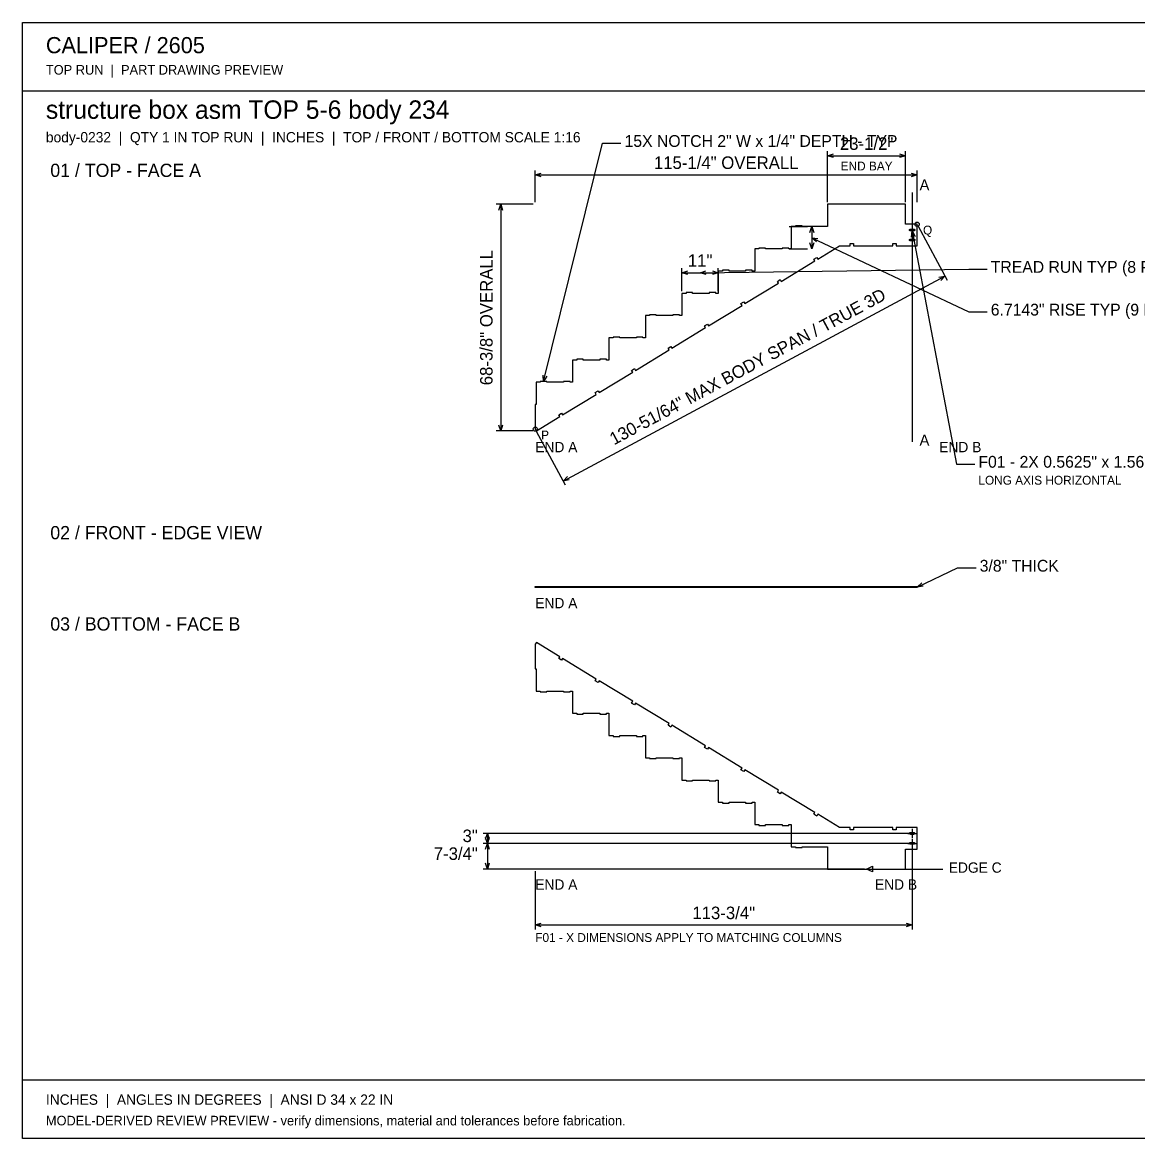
# Model space of a CAD drawing. Header units: inches. Extents: x 8 to 536, y 8 to 344.
# Drawn here: x 7.6 to 344.5, y 7.6 to 344.4 of the extents above; entities that cross this region are included whole.
import ezdxf
from ezdxf.enums import TextEntityAlignment as Align

# ---------------------------------------------------------------- set-up
doc = ezdxf.new("R2010")
doc.units = ezdxf.units.IN
doc.header["$MEASUREMENT"] = 0

msp = doc.modelspace()

# ---------------------------------------------------------------- linework, layer by layer
at = {"layer": 'ANNOTATION'}
for p, q in [((164.88, 236.06), (182.65, 307.96)), ((182.65, 307.96), (188.21, 307.96)), ((250.62, 290.19), (250.62, 305.52)), ((250.62, 304.19), (252.4, 304.74)), ((250.62, 304.19), (274.12, 304.19)), ((252.4, 303.63), (250.62, 304.19)), ((272.35, 304.74), (274.12, 304.19)), ((274.12, 304.19), (272.35, 303.63)), ((274.12, 290.19), (274.12, 305.52)), ((162.38, 290.19), (162.38, 299.74)), ((162.38, 298.41), (164.15, 298.96)), ((162.38, 298.41), (277.62, 298.41)), ((164.15, 297.85), (162.38, 298.41)), ((275.85, 298.96), (277.62, 298.41)), ((277.62, 298.41), (275.85, 297.85)), ((277.62, 290.19), (277.62, 299.74)), ((276.12, 293.08), (276.12, 217.81)), ((161.71, 289.52), (150.6, 289.52)), ((151.38, 287.74), (151.93, 289.52)), ((151.93, 289.52), (151.93, 221.15)), ((151.93, 289.52), (152.49, 287.74)), ((238.96, 282.81), (244.51, 282.81)), ((245.29, 281.03), (245.85, 282.81)), ((245.85, 282.81), (245.85, 276.09)), ((245.85, 282.81), (246.4, 281.03)), ((275.91, 279.64), (276.12, 281.49)), ((276.12, 281.49), (289.46, 211.15)), ((276.12, 281.49), (277, 279.85)), ((277.94, 282.93), (286.66, 266.68)), ((245.85, 276.09), (245.29, 277.87)), ((245.85, 279.45), (293.18, 257.08)), ((247.22, 278.19), (245.85, 279.45)), ((245.85, 279.45), (247.69, 279.19)), ((246.4, 277.87), (245.85, 276.09)), ((238.96, 276.09), (244.51, 276.09)), ((206.62, 263.33), (206.62, 270.22)), ((212.12, 268.89), (293.18, 269.96)), ((217.62, 263.33), (217.62, 270.22)), ((293.18, 269.96), (298.74, 269.96)), ((170.78, 206.01), (286.03, 267.86)), ((206.62, 268.89), (208.4, 269.44)), ((206.62, 268.89), (217.62, 268.89)), ((208.4, 268.33), (206.62, 268.89)), ((212.12, 268.89), (213.9, 269.46)), ((213.91, 268.35), (212.12, 268.89)), ((215.85, 269.44), (217.62, 268.89)), ((217.62, 268.89), (215.85, 268.33)), ((284.2, 267.5), (286.03, 267.86)), ((286.03, 267.86), (284.73, 266.53)), ((293.18, 257.08), (298.74, 257.08)), ((164.88, 236.06), (164.76, 237.92)), ((165.84, 237.65), (164.88, 236.06)), ((151.93, 221.15), (151.38, 222.92)), ((152.49, 222.92), (151.93, 221.15)), ((161.71, 221.15), (150.6, 221.15)), ((162.69, 221.09), (171.41, 204.84)), ((289.46, 211.15), (295.01, 211.15)), ((170.78, 206.01), (172.08, 207.34)), ((172.61, 206.37), (170.78, 206.01)), ((277.62, 174.03), (289.85, 179.78)), ((289.85, 179.78), (295.4, 179.78)), ((277.62, 174.03), (279, 175.29)), ((279.47, 174.29), (277.62, 174.03)), ((275.46, 99.67), (146.6, 99.67)), ((147.38, 97.9), (147.93, 99.67)), ((147.93, 96.67), (147.38, 98.45)), ((147.93, 99.67), (147.93, 96.67)), ((147.93, 99.67), (148.49, 97.9)), ((148.49, 98.45), (147.93, 96.67)), ((274.79, 99.67), (277.46, 99.67)), ((276.12, 101.01), (276.12, 98.34)), ((276.12, 98.01), (276.12, 95.34)), ((275.46, 96.67), (146.6, 96.67)), ((275.46, 96.67), (146.6, 96.67)), ((147.38, 94.9), (147.93, 96.67)), ((147.93, 96.67), (147.93, 88.92)), ((147.93, 96.67), (148.49, 94.9)), ((274.79, 96.67), (277.46, 96.67)), ((276.12, 96.01), (276.12, 70.7)), ((261.71, 88.92), (146.6, 88.92)), ((147.93, 88.92), (147.38, 90.7)), ((148.49, 90.7), (147.93, 88.92)), ((162.38, 88.26), (162.38, 70.7)), ((262.38, 88.92), (264.15, 89.81)), ((262.38, 88.92), (285.4, 88.92)), ((264.15, 88.04), (262.38, 88.92)), ((264.15, 89.81), (264.15, 88.04)), ((162.38, 72.04), (164.15, 72.59)), ((162.38, 72.04), (276.12, 72.04)), ((164.15, 71.48), (162.38, 72.04)), ((274.35, 72.59), (276.12, 72.04)), ((276.12, 72.04), (274.35, 71.48))]:
    msp.add_line(p, q, dxfattribs=at)
for centre in [(277.62, 283.52), (162.38, 221.68)]:
    msp.add_circle(centre, 0.622, dxfattribs=at)
at = {"layer": 'OUTLINE'}
for p, q in [((7.56, 344.44), (536.44, 344.44)), ((7.56, 7.56), (7.56, 344.44)), ((7.56, 323.78), (536.44, 323.78)), ((274.12, 289.52), (250.62, 289.52)), ((250.62, 289.52), (250.62, 282.81)), ((274.12, 283.52), (274.12, 289.52)), ((242.88, 283.06), (240.87, 283.06)), ((240.87, 283.06), (240.87, 282.81)), ((242.88, 282.81), (242.88, 283.06)), ((277.62, 283.52), (274.12, 283.52)), ((277.62, 277.02), (277.62, 283.52)), ((240.87, 282.81), (239.62, 282.81)), ((239.62, 282.81), (239.62, 276.09)), ((250.62, 282.81), (242.88, 282.81)), ((275.34, 281.79), (275.35, 281.8)), ((275.34, 281.78), (275.34, 281.79)), ((275.34, 281.77), (275.34, 281.78)), ((275.34, 281.78), (275.34, 281.78)), ((275.34, 281.76), (275.34, 281.77)), ((275.34, 281.75), (275.34, 281.76)), ((275.34, 281.76), (275.34, 281.76)), ((275.35, 281.74), (275.34, 281.75)), ((275.35, 281.84), (275.35, 281.85)), ((275.35, 281.85), (275.36, 281.85)), ((275.35, 281.83), (275.35, 281.84)), ((275.35, 281.82), (275.35, 281.83)), ((275.35, 281.83), (275.35, 281.83)), ((275.35, 281.81), (275.35, 281.82)), ((275.35, 281.8), (275.35, 281.81)), ((275.35, 281.8), (275.35, 281.8)), ((275.35, 281.73), (275.35, 281.74)), ((275.35, 281.74), (275.35, 281.74)), ((275.35, 281.72), (275.35, 281.73)), ((275.35, 281.71), (275.35, 281.72)), ((275.35, 281.72), (275.35, 281.72)), ((275.35, 281.7), (275.35, 281.71)), ((275.36, 281.69), (275.35, 281.7)), ((275.35, 281.7), (275.35, 281.7)), ((275.36, 281.87), (275.37, 281.88)), ((275.36, 281.86), (275.36, 281.87)), ((275.36, 281.87), (275.36, 281.87)), ((275.36, 281.85), (275.36, 281.86)), ((275.36, 281.68), (275.36, 281.69)), ((275.36, 281.67), (275.36, 281.68)), ((275.36, 281.68), (275.36, 281.68)), ((275.37, 281.66), (275.36, 281.67)), ((275.37, 281.89), (275.37, 281.9)), ((275.37, 281.9), (275.38, 281.9)), ((275.37, 281.88), (275.37, 281.89)), ((275.37, 281.88), (275.37, 281.88)), ((275.37, 281.65), (275.37, 281.66)), ((275.37, 281.66), (275.37, 281.66)), ((275.37, 281.64), (275.37, 281.65)), ((275.38, 281.64), (275.37, 281.64)), ((275.38, 281.91), (275.38, 281.92)), ((275.38, 281.92), (275.39, 281.92)), ((275.38, 281.9), (275.38, 281.91)), ((275.38, 281.63), (275.38, 281.64)), ((275.39, 281.62), (275.38, 281.63)), ((275.38, 281.63), (275.38, 281.63)), ((275.39, 281.92), (275.39, 281.93)), ((275.39, 281.93), (275.4, 281.93)), ((275.39, 281.61), (275.39, 281.62)), ((275.4, 281.61), (275.39, 281.61)), ((275.4, 281.94), (275.41, 281.95)), ((275.4, 281.93), (275.4, 281.94)), ((275.4, 281.94), (275.4, 281.94)), ((275.4, 281.6), (275.4, 281.61)), ((275.41, 281.59), (275.4, 281.6)), ((275.4, 281.6), (275.4, 281.6)), ((275.41, 281.95), (275.42, 281.96)), ((275.41, 281.95), (275.41, 281.95)), ((275.42, 281.58), (275.41, 281.59)), ((275.41, 281.59), (275.41, 281.59)), ((275.42, 281.96), (275.43, 281.97)), ((275.42, 281.96), (275.42, 281.96)), ((275.43, 281.57), (275.42, 281.58)), ((275.42, 281.58), (275.42, 281.58)), ((275.43, 281.97), (275.44, 281.98)), ((275.43, 281.97), (275.43, 281.97)), ((275.44, 281.56), (275.43, 281.57)), ((275.43, 281.57), (275.43, 281.57)), ((275.44, 281.98), (275.45, 281.99)), ((275.44, 281.98), (275.44, 281.98)), ((275.45, 281.55), (275.44, 281.56)), ((275.44, 281.56), (275.44, 281.56)), ((275.45, 281.99), (275.46, 282)), ((275.45, 281.99), (275.45, 281.99)), ((275.46, 281.54), (275.45, 281.55)), ((275.45, 281.55), (275.45, 281.55)), ((275.46, 282), (275.46, 282)), ((275.46, 282), (275.47, 282)), ((275.47, 281.54), (275.46, 281.54)), ((275.46, 281.54), (275.46, 281.54)), ((275.47, 282), (275.47, 282.01)), ((275.47, 282.01), (275.48, 282.01)), ((275.47, 281.53), (275.47, 281.54)), ((275.48, 281.53), (275.47, 281.53)), ((275.48, 282.01), (275.49, 282.02)), ((275.49, 281.53), (275.48, 281.53)), ((275.49, 282.02), (275.49, 282.02)), ((275.49, 282.02), (275.5, 282.02)), ((275.49, 281.52), (275.49, 281.53)), ((275.5, 281.52), (275.49, 281.52)), ((275.5, 282.02), (275.51, 282.03)), ((275.5, 282.02), (275.5, 282.02)), ((275.51, 281.51), (275.5, 281.52)), ((275.5, 281.52), (275.5, 281.52)), ((275.51, 282.03), (275.52, 282.03)), ((275.52, 281.51), (275.51, 281.51)), ((275.52, 282.03), (275.53, 282.04)), ((275.52, 282.03), (275.52, 282.03)), ((275.53, 281.51), (275.52, 281.51)), ((275.52, 281.51), (275.52, 281.51)), ((275.53, 282.04), (275.54, 282.04)), ((275.54, 281.5), (275.53, 281.51)), ((275.54, 282.04), (275.54, 282.04)), ((275.54, 282.04), (275.55, 282.04)), ((275.55, 281.5), (275.54, 281.5)), ((275.54, 281.5), (275.54, 281.5)), ((275.55, 282.04), (275.56, 282.04)), ((275.56, 281.5), (275.55, 281.5)), ((275.56, 282.04), (275.57, 282.05)), ((275.56, 282.04), (275.56, 282.04)), ((275.57, 281.49), (275.56, 281.5)), ((275.56, 281.5), (275.56, 281.5)), ((275.57, 282.05), (275.58, 282.05)), ((275.58, 281.49), (275.57, 281.49)), ((275.58, 282.05), (275.58, 282.05)), ((275.58, 282.05), (275.59, 282.05)), ((275.59, 281.49), (275.58, 281.49)), ((275.58, 281.49), (275.58, 281.49)), ((275.59, 282.05), (275.6, 282.05)), ((275.6, 281.49), (275.59, 281.49)), ((275.6, 282.05), (275.6, 282.05)), ((275.6, 282.05), (275.61, 282.05)), ((275.61, 281.49), (275.6, 281.49)), ((275.6, 281.49), (275.6, 281.49)), ((275.61, 282.05), (275.62, 282.05)), ((275.62, 281.49), (275.61, 281.49)), ((275.62, 282.05), (275.62, 282.05)), ((275.62, 282.05), (276.62, 282.05)), ((276.62, 281.49), (275.62, 281.49)), ((275.62, 281.49), (275.62, 281.49)), ((276.62, 282.05), (276.64, 282.05)), ((276.64, 281.49), (276.62, 281.49)), ((276.64, 282.05), (276.65, 282.05)), ((276.65, 281.49), (276.64, 281.49)), ((276.65, 282.05), (276.67, 282.05)), ((276.67, 281.49), (276.65, 281.49)), ((276.67, 282.05), (276.68, 282.05)), ((276.68, 281.49), (276.67, 281.49)), ((276.68, 282.05), (276.69, 282.04)), ((276.69, 281.5), (276.68, 281.49)), ((276.69, 282.04), (276.71, 282.04)), ((276.71, 281.5), (276.69, 281.5)), ((276.71, 282.04), (276.72, 282.04)), ((276.72, 281.51), (276.71, 281.5)), ((276.72, 282.04), (276.73, 282.03)), ((276.73, 281.51), (276.72, 281.51)), ((276.73, 282.03), (276.75, 282.02)), ((276.75, 281.52), (276.73, 281.51)), ((276.75, 282.02), (276.76, 282.02)), ((276.76, 281.52), (276.75, 281.52)), ((276.76, 282.02), (276.77, 282.01)), ((276.77, 281.53), (276.76, 281.52)), ((276.77, 282.01), (276.78, 282)), ((276.78, 281.54), (276.77, 281.53)), ((276.78, 282), (276.79, 282)), ((276.79, 281.54), (276.78, 281.54)), ((276.79, 282), (276.8, 281.99)), ((276.8, 281.55), (276.79, 281.54)), ((276.8, 281.99), (276.81, 281.98)), ((276.81, 281.56), (276.8, 281.55)), ((276.81, 281.98), (276.82, 281.97)), ((276.82, 281.57), (276.81, 281.56)), ((276.82, 281.97), (276.83, 281.96)), ((276.83, 281.58), (276.82, 281.57)), ((276.83, 281.96), (276.84, 281.95)), ((276.84, 281.59), (276.83, 281.58)), ((276.84, 281.95), (276.85, 281.94)), ((276.85, 281.6), (276.84, 281.59)), ((276.85, 281.94), (276.86, 281.93)), ((276.86, 281.61), (276.85, 281.6)), ((276.86, 281.93), (276.87, 281.92)), ((276.87, 281.63), (276.86, 281.61)), ((276.87, 281.92), (276.87, 281.9)), ((276.87, 281.9), (276.88, 281.89)), ((276.88, 281.65), (276.87, 281.64)), ((276.87, 281.64), (276.87, 281.63)), ((276.88, 281.89), (276.88, 281.88)), ((276.88, 281.88), (276.89, 281.87)), ((276.89, 281.68), (276.88, 281.66)), ((276.88, 281.66), (276.88, 281.65)), ((276.89, 281.87), (276.89, 281.85)), ((276.89, 281.85), (276.9, 281.84)), ((276.9, 281.7), (276.89, 281.69)), ((276.89, 281.69), (276.89, 281.68)), ((276.9, 281.84), (276.9, 281.83)), ((276.9, 281.83), (276.9, 281.81)), ((276.9, 281.81), (276.9, 281.8)), ((276.9, 281.8), (276.91, 281.78)), ((276.91, 281.76), (276.9, 281.74)), ((276.9, 281.74), (276.9, 281.73)), ((276.9, 281.73), (276.9, 281.72)), ((276.9, 281.72), (276.9, 281.7)), ((276.91, 281.78), (276.91, 281.77)), ((276.91, 281.77), (276.91, 281.76)), ((231.88, 276.34), (229.88, 276.34)), ((229.88, 276.34), (229.88, 276.09)), ((231.88, 276.09), (231.88, 276.34)), ((238.88, 276.34), (236.88, 276.34)), ((236.88, 276.34), (236.88, 276.09)), ((238.88, 276.09), (238.88, 276.34)), ((247.63, 272.99), (254.24, 277.02)), ((254.24, 277.02), (257.37, 277.02)), ((257.37, 277.02), (257.37, 277.65)), ((257.37, 277.65), (258.38, 277.65)), ((258.38, 277.65), (258.38, 277.02)), ((258.38, 277.02), (270.26, 277.02)), ((270.26, 277.02), (270.26, 277.65)), ((270.26, 277.65), (271.27, 277.65)), ((271.27, 277.65), (271.27, 277.02)), ((271.27, 277.02), (277.62, 277.02)), ((275.34, 278.79), (275.35, 278.8)), ((275.34, 278.78), (275.34, 278.79)), ((275.34, 278.77), (275.34, 278.78)), ((275.34, 278.78), (275.34, 278.78)), ((275.34, 278.76), (275.34, 278.77)), ((275.34, 278.75), (275.34, 278.76)), ((275.34, 278.76), (275.34, 278.76)), ((275.35, 278.74), (275.34, 278.75)), ((275.35, 278.84), (275.35, 278.85)), ((275.35, 278.85), (275.36, 278.85)), ((275.35, 278.83), (275.35, 278.84)), ((275.35, 278.82), (275.35, 278.83)), ((275.35, 278.83), (275.35, 278.83)), ((275.35, 278.81), (275.35, 278.82)), ((275.35, 278.8), (275.35, 278.81)), ((275.35, 278.8), (275.35, 278.8)), ((275.35, 278.73), (275.35, 278.74)), ((275.35, 278.74), (275.35, 278.74)), ((275.35, 278.72), (275.35, 278.73)), ((275.35, 278.71), (275.35, 278.72)), ((275.35, 278.72), (275.35, 278.72)), ((275.35, 278.7), (275.35, 278.71)), ((275.36, 278.69), (275.35, 278.7)), ((275.35, 278.7), (275.35, 278.7)), ((275.36, 278.87), (275.37, 278.88)), ((275.36, 278.86), (275.36, 278.87)), ((275.36, 278.87), (275.36, 278.87)), ((275.36, 278.85), (275.36, 278.86)), ((275.36, 278.68), (275.36, 278.69)), ((275.36, 278.67), (275.36, 278.68)), ((275.36, 278.68), (275.36, 278.68)), ((275.37, 278.66), (275.36, 278.67)), ((275.37, 278.89), (275.37, 278.9)), ((275.37, 278.9), (275.38, 278.9)), ((275.37, 278.88), (275.37, 278.89)), ((275.37, 278.88), (275.37, 278.88)), ((275.37, 278.65), (275.37, 278.66)), ((275.37, 278.66), (275.37, 278.66)), ((275.37, 278.64), (275.37, 278.65)), ((275.38, 278.64), (275.37, 278.64)), ((275.38, 278.91), (275.38, 278.92)), ((275.38, 278.92), (275.39, 278.92)), ((275.38, 278.9), (275.38, 278.91)), ((275.38, 278.63), (275.38, 278.64)), ((275.39, 278.62), (275.38, 278.63)), ((275.38, 278.63), (275.38, 278.63)), ((275.39, 278.92), (275.39, 278.93)), ((275.39, 278.93), (275.4, 278.93)), ((275.39, 278.61), (275.39, 278.62)), ((275.4, 278.61), (275.39, 278.61)), ((275.4, 278.94), (275.41, 278.95)), ((275.4, 278.93), (275.4, 278.94)), ((275.4, 278.94), (275.4, 278.94)), ((275.4, 278.6), (275.4, 278.61)), ((275.41, 278.59), (275.4, 278.6)), ((275.4, 278.6), (275.4, 278.6)), ((275.41, 278.95), (275.42, 278.96)), ((275.41, 278.95), (275.41, 278.95)), ((275.42, 278.58), (275.41, 278.59)), ((275.41, 278.59), (275.41, 278.59)), ((275.42, 278.96), (275.43, 278.97)), ((275.42, 278.96), (275.42, 278.96)), ((275.43, 278.57), (275.42, 278.58)), ((275.42, 278.58), (275.42, 278.58)), ((275.43, 278.97), (275.44, 278.98)), ((275.43, 278.97), (275.43, 278.97)), ((275.44, 278.56), (275.43, 278.57)), ((275.43, 278.57), (275.43, 278.57)), ((275.44, 278.98), (275.45, 278.99)), ((275.44, 278.98), (275.44, 278.98)), ((275.45, 278.55), (275.44, 278.56)), ((275.44, 278.56), (275.44, 278.56)), ((275.45, 278.99), (275.46, 279)), ((275.45, 278.99), (275.45, 278.99)), ((275.46, 278.54), (275.45, 278.55)), ((275.45, 278.55), (275.45, 278.55)), ((275.46, 279), (275.46, 279)), ((275.46, 279), (275.47, 279)), ((275.47, 278.54), (275.46, 278.54)), ((275.46, 278.54), (275.46, 278.54)), ((275.47, 279), (275.47, 279.01)), ((275.47, 279.01), (275.48, 279.01)), ((275.47, 278.53), (275.47, 278.54)), ((275.48, 278.53), (275.47, 278.53)), ((275.48, 279.01), (275.49, 279.02)), ((275.49, 278.53), (275.48, 278.53)), ((275.49, 279.02), (275.49, 279.02)), ((275.49, 279.02), (275.5, 279.02)), ((275.49, 278.52), (275.49, 278.53)), ((275.5, 278.52), (275.49, 278.52)), ((275.5, 279.02), (275.51, 279.03)), ((275.5, 279.02), (275.5, 279.02)), ((275.51, 278.51), (275.5, 278.52)), ((275.5, 278.52), (275.5, 278.52)), ((275.51, 279.03), (275.52, 279.03)), ((275.52, 278.51), (275.51, 278.51)), ((275.52, 279.03), (275.53, 279.04)), ((275.52, 279.03), (275.52, 279.03)), ((275.53, 278.51), (275.52, 278.51)), ((275.52, 278.51), (275.52, 278.51)), ((275.53, 279.04), (275.54, 279.04)), ((275.54, 278.5), (275.53, 278.51)), ((275.54, 279.04), (275.54, 279.04)), ((275.54, 279.04), (275.55, 279.04)), ((275.55, 278.5), (275.54, 278.5)), ((275.54, 278.5), (275.54, 278.5)), ((275.55, 279.04), (275.56, 279.04)), ((275.56, 278.5), (275.55, 278.5)), ((275.56, 279.04), (275.57, 279.05)), ((275.56, 279.04), (275.56, 279.04)), ((275.57, 278.49), (275.56, 278.5)), ((275.56, 278.5), (275.56, 278.5)), ((275.57, 279.05), (275.58, 279.05)), ((275.58, 278.49), (275.57, 278.49)), ((275.58, 279.05), (275.58, 279.05)), ((275.58, 279.05), (275.59, 279.05)), ((275.59, 278.49), (275.58, 278.49)), ((275.58, 278.49), (275.58, 278.49)), ((275.59, 279.05), (275.6, 279.05)), ((275.6, 278.49), (275.59, 278.49)), ((275.6, 279.05), (275.6, 279.05)), ((275.6, 279.05), (275.61, 279.05)), ((275.61, 278.49), (275.6, 278.49)), ((275.6, 278.49), (275.6, 278.49)), ((275.61, 279.05), (275.62, 279.05)), ((275.62, 278.49), (275.61, 278.49)), ((275.62, 279.05), (275.62, 279.05)), ((275.62, 279.05), (276.62, 279.05)), ((276.62, 278.49), (275.62, 278.49)), ((275.62, 278.49), (275.62, 278.49)), ((276.62, 279.05), (276.64, 279.05)), ((276.64, 278.49), (276.62, 278.49)), ((276.64, 279.05), (276.65, 279.05)), ((276.65, 278.49), (276.64, 278.49)), ((276.65, 279.05), (276.67, 279.05)), ((276.67, 278.49), (276.65, 278.49)), ((276.67, 279.05), (276.68, 279.05)), ((276.68, 278.49), (276.67, 278.49)), ((276.68, 279.05), (276.69, 279.04)), ((276.69, 278.5), (276.68, 278.49)), ((276.69, 279.04), (276.71, 279.04)), ((276.71, 278.5), (276.69, 278.5)), ((276.71, 279.04), (276.72, 279.04)), ((276.72, 278.51), (276.71, 278.5)), ((276.72, 279.04), (276.73, 279.03)), ((276.73, 278.51), (276.72, 278.51)), ((276.73, 279.03), (276.75, 279.02)), ((276.75, 278.52), (276.73, 278.51)), ((276.75, 279.02), (276.76, 279.02)), ((276.76, 278.52), (276.75, 278.52)), ((276.76, 279.02), (276.77, 279.01)), ((276.77, 278.53), (276.76, 278.52)), ((276.77, 279.01), (276.78, 279)), ((276.78, 278.54), (276.77, 278.53)), ((276.78, 279), (276.79, 279)), ((276.79, 278.54), (276.78, 278.54)), ((276.79, 279), (276.8, 278.99)), ((276.8, 278.55), (276.79, 278.54)), ((276.8, 278.99), (276.81, 278.98)), ((276.81, 278.56), (276.8, 278.55)), ((276.81, 278.98), (276.82, 278.97)), ((276.82, 278.57), (276.81, 278.56)), ((276.82, 278.97), (276.83, 278.96)), ((276.83, 278.58), (276.82, 278.57)), ((276.83, 278.96), (276.84, 278.95)), ((276.84, 278.59), (276.83, 278.58)), ((276.84, 278.95), (276.85, 278.94)), ((276.85, 278.6), (276.84, 278.59)), ((276.85, 278.94), (276.86, 278.93)), ((276.86, 278.61), (276.85, 278.6)), ((276.86, 278.93), (276.87, 278.92)), ((276.87, 278.63), (276.86, 278.61)), ((276.87, 278.92), (276.87, 278.9)), ((276.87, 278.9), (276.88, 278.89)), ((276.88, 278.65), (276.87, 278.64)), ((276.87, 278.64), (276.87, 278.63)), ((276.88, 278.89), (276.88, 278.88)), ((276.88, 278.88), (276.89, 278.87)), ((276.89, 278.68), (276.88, 278.66)), ((276.88, 278.66), (276.88, 278.65)), ((276.89, 278.87), (276.89, 278.85)), ((276.89, 278.85), (276.9, 278.84)), ((276.9, 278.7), (276.89, 278.69)), ((276.89, 278.69), (276.89, 278.68)), ((276.9, 278.84), (276.9, 278.83)), ((276.9, 278.83), (276.9, 278.81)), ((276.9, 278.81), (276.9, 278.8)), ((276.9, 278.8), (276.91, 278.78)), ((276.91, 278.76), (276.9, 278.74)), ((276.9, 278.74), (276.9, 278.73)), ((276.9, 278.73), (276.9, 278.72)), ((276.9, 278.72), (276.9, 278.7)), ((276.91, 278.78), (276.91, 278.77)), ((276.91, 278.77), (276.91, 278.76)), ((229.88, 276.09), (228.62, 276.09)), ((228.62, 276.09), (228.62, 269.38)), ((236.88, 276.09), (231.88, 276.09)), ((239.62, 276.09), (238.88, 276.09)), ((246.44, 272.99), (247.31, 273.52)), ((246.77, 272.46), (246.44, 272.99)), ((247.31, 273.52), (247.63, 272.99)), ((220.87, 269.63), (218.87, 269.63)), ((218.87, 269.63), (218.87, 269.38)), ((220.87, 269.38), (220.87, 269.63)), ((227.88, 269.63), (225.87, 269.63)), ((225.87, 269.63), (225.87, 269.38)), ((227.88, 269.38), (227.88, 269.63)), ((236.63, 266.27), (246.77, 272.46)), ((218.87, 269.38), (217.62, 269.38)), ((217.62, 269.38), (217.62, 262.66)), ((225.87, 269.38), (220.87, 269.38)), ((228.62, 269.38), (227.88, 269.38)), ((235.44, 266.28), (236.31, 266.81)), ((235.77, 265.75), (235.44, 266.28)), ((236.31, 266.81), (236.63, 266.27)), ((209.87, 262.91), (207.87, 262.91)), ((207.87, 262.91), (207.87, 262.66)), ((209.87, 262.66), (209.87, 262.91)), ((216.87, 262.91), (214.87, 262.91)), ((214.87, 262.91), (214.87, 262.66)), ((216.87, 262.66), (216.87, 262.91)), ((225.63, 259.56), (235.77, 265.75)), ((207.87, 262.66), (206.62, 262.66)), ((206.62, 262.66), (206.62, 255.95)), ((214.87, 262.66), (209.87, 262.66)), ((217.62, 262.66), (216.87, 262.66)), ((224.44, 259.57), (225.31, 260.09)), ((224.77, 259.03), (224.44, 259.57)), ((225.31, 260.09), (225.63, 259.56)), ((198.88, 256.2), (196.88, 256.2)), ((196.88, 256.2), (196.88, 255.95)), ((198.88, 255.95), (198.88, 256.2)), ((205.88, 256.2), (203.88, 256.2)), ((203.88, 256.2), (203.88, 255.95)), ((205.88, 255.95), (205.88, 256.2)), ((214.63, 252.84), (224.77, 259.03)), ((196.88, 255.95), (195.62, 255.95)), ((195.62, 255.95), (195.62, 249.23)), ((203.88, 255.95), (198.88, 255.95)), ((206.62, 255.95), (205.88, 255.95)), ((213.44, 252.85), (214.31, 253.38)), ((213.77, 252.32), (213.44, 252.85)), ((214.31, 253.38), (214.63, 252.84)), ((187.88, 249.48), (185.87, 249.48)), ((185.87, 249.48), (185.87, 249.23)), ((187.88, 249.23), (187.88, 249.48)), ((194.88, 249.48), (192.88, 249.48)), ((192.88, 249.48), (192.88, 249.23)), ((194.88, 249.23), (194.88, 249.48)), ((203.63, 246.13), (213.77, 252.32)), ((185.87, 249.23), (184.62, 249.23)), ((184.62, 249.23), (184.62, 242.52)), ((192.88, 249.23), (187.88, 249.23)), ((195.62, 249.23), (194.88, 249.23)), ((202.44, 246.14), (203.31, 246.66)), ((202.77, 245.6), (202.44, 246.14)), ((203.31, 246.66), (203.63, 246.13)), ((176.87, 242.77), (174.87, 242.77)), ((174.87, 242.77), (174.87, 242.52)), ((176.87, 242.52), (176.87, 242.77)), ((183.87, 242.77), (181.87, 242.77)), ((181.87, 242.77), (181.87, 242.52)), ((183.87, 242.52), (183.87, 242.77)), ((192.63, 239.42), (202.77, 245.6)), ((174.87, 242.52), (173.62, 242.52)), ((173.62, 242.52), (173.62, 235.81)), ((181.87, 242.52), (176.87, 242.52)), ((184.62, 242.52), (183.87, 242.52)), ((191.44, 239.42), (192.31, 239.95)), ((191.77, 238.89), (191.44, 239.42)), ((192.31, 239.95), (192.63, 239.42)), ((165.88, 236.06), (163.88, 236.06)), ((163.88, 236.06), (163.88, 235.81)), ((165.88, 235.81), (165.88, 236.06)), ((172.88, 236.06), (170.88, 236.06)), ((170.88, 236.06), (170.88, 235.81)), ((172.88, 235.81), (172.88, 236.06)), ((181.63, 232.7), (191.77, 238.89)), ((163.88, 235.81), (162.62, 235.81)), ((162.62, 235.81), (162.62, 229.09)), ((170.88, 235.81), (165.88, 235.81)), ((173.62, 235.81), (172.88, 235.81)), ((180.44, 232.71), (181.31, 233.24)), ((180.77, 232.17), (180.44, 232.71)), ((181.31, 233.24), (181.63, 232.7)), ((170.63, 225.99), (180.77, 232.17)), ((162.62, 229.09), (162.38, 229.09)), ((162.38, 229.09), (162.38, 221.68)), ((169.44, 225.99), (170.31, 226.52)), ((169.77, 225.46), (169.44, 225.99)), ((170.31, 226.52), (170.63, 225.99)), ((162.7, 221.15), (169.77, 225.46)), ((162.38, 221.68), (162.7, 221.15)), ((162.38, 173.85), (162.38, 174.22)), ((162.38, 174.22), (277.62, 174.22)), ((277.62, 173.85), (162.38, 173.85)), ((277.62, 174.22), (277.62, 173.85)), ((162.7, 157.3), (162.38, 156.76)), ((162.38, 156.76), (162.38, 149.35)), ((169.77, 152.98), (162.7, 157.3)), ((169.44, 152.45), (169.77, 152.98)), ((170.31, 151.92), (169.44, 152.45)), ((170.63, 152.46), (170.31, 151.92)), ((180.77, 146.27), (170.63, 152.46)), ((162.38, 149.35), (162.62, 149.35)), ((162.62, 149.35), (162.62, 142.64)), ((180.44, 145.74), (180.77, 146.27)), ((181.31, 145.21), (180.44, 145.74)), ((181.63, 145.74), (181.31, 145.21)), ((191.77, 139.56), (181.63, 145.74)), ((162.62, 142.64), (163.88, 142.64)), ((163.88, 142.64), (163.88, 142.39)), ((163.88, 142.39), (165.88, 142.39)), ((165.88, 142.39), (165.88, 142.64)), ((165.88, 142.64), (170.88, 142.64)), ((170.88, 142.64), (170.88, 142.39)), ((170.88, 142.39), (172.88, 142.39)), ((172.88, 142.39), (172.88, 142.64)), ((172.88, 142.64), (173.62, 142.64)), ((173.62, 142.64), (173.62, 135.92)), ((191.44, 139.02), (191.77, 139.56)), ((192.31, 138.49), (191.44, 139.02)), ((192.63, 139.03), (192.31, 138.49)), ((202.77, 132.84), (192.63, 139.03)), ((173.62, 135.92), (174.87, 135.92)), ((174.87, 135.92), (174.87, 135.67)), ((174.87, 135.67), (176.87, 135.67)), ((176.87, 135.67), (176.87, 135.92)), ((176.87, 135.92), (181.87, 135.92)), ((181.87, 135.92), (181.87, 135.67)), ((181.87, 135.67), (183.87, 135.67)), ((183.87, 135.67), (183.87, 135.92)), ((183.87, 135.92), (184.62, 135.92)), ((184.62, 135.92), (184.62, 129.21)), ((202.44, 132.31), (202.77, 132.84)), ((203.31, 131.78), (202.44, 132.31)), ((203.63, 132.31), (203.31, 131.78)), ((213.77, 126.13), (203.63, 132.31)), ((184.62, 129.21), (185.87, 129.21)), ((185.87, 129.21), (185.87, 128.96)), ((185.87, 128.96), (187.88, 128.96)), ((187.88, 128.96), (187.88, 129.21)), ((187.88, 129.21), (192.88, 129.21)), ((192.88, 129.21), (192.88, 128.96)), ((192.88, 128.96), (194.88, 128.96)), ((194.88, 128.96), (194.88, 129.21)), ((194.88, 129.21), (195.62, 129.21)), ((195.62, 129.21), (195.62, 122.5)), ((213.44, 125.59), (213.77, 126.13)), ((214.31, 125.07), (213.44, 125.59)), ((214.63, 125.6), (214.31, 125.07)), ((224.77, 119.41), (214.63, 125.6)), ((195.62, 122.5), (196.88, 122.5)), ((196.88, 122.5), (196.88, 122.25)), ((196.88, 122.25), (198.88, 122.25)), ((198.88, 122.25), (198.88, 122.5)), ((198.88, 122.5), (203.88, 122.5)), ((203.88, 122.5), (203.88, 122.25)), ((203.88, 122.25), (205.88, 122.25)), ((205.88, 122.25), (205.88, 122.5)), ((205.88, 122.5), (206.62, 122.5)), ((206.62, 122.5), (206.62, 115.78)), ((224.44, 118.88), (224.77, 119.41)), ((225.31, 118.35), (224.44, 118.88)), ((225.63, 118.89), (225.31, 118.35)), ((235.77, 112.7), (225.63, 118.89)), ((206.62, 115.78), (207.87, 115.78)), ((207.87, 115.78), (207.87, 115.53)), ((207.87, 115.53), (209.87, 115.53)), ((209.87, 115.53), (209.87, 115.78)), ((209.87, 115.78), (214.87, 115.78)), ((214.87, 115.78), (214.87, 115.53)), ((214.87, 115.53), (216.87, 115.53)), ((216.87, 115.53), (216.87, 115.78)), ((216.87, 115.78), (217.62, 115.78)), ((217.62, 115.78), (217.62, 109.07)), ((235.44, 112.16), (235.77, 112.7)), ((236.31, 111.64), (235.44, 112.16)), ((236.63, 112.17), (236.31, 111.64)), ((246.77, 105.98), (236.63, 112.17)), ((217.62, 109.07), (218.87, 109.07)), ((218.87, 109.07), (218.87, 108.82)), ((218.87, 108.82), (220.87, 108.82)), ((220.87, 108.82), (220.87, 109.07)), ((220.87, 109.07), (225.87, 109.07)), ((225.87, 109.07), (225.87, 108.82)), ((225.87, 108.82), (227.88, 108.82)), ((227.88, 108.82), (227.88, 109.07)), ((227.88, 109.07), (228.62, 109.07)), ((228.62, 109.07), (228.62, 102.35)), ((246.44, 105.45), (246.77, 105.98)), ((247.31, 104.92), (246.44, 105.45)), ((247.63, 105.46), (247.31, 104.92)), ((254.24, 101.42), (247.63, 105.46)), ((228.62, 102.35), (229.88, 102.35)), ((229.88, 102.35), (229.88, 102.1)), ((229.88, 102.1), (231.88, 102.1)), ((231.88, 102.1), (231.88, 102.35)), ((231.88, 102.35), (236.88, 102.35)), ((236.88, 102.35), (236.88, 102.1)), ((236.88, 102.1), (238.88, 102.1)), ((238.88, 102.1), (238.88, 102.35)), ((238.88, 102.35), (239.62, 102.35)), ((239.62, 102.35), (239.62, 95.64)), ((257.37, 101.42), (254.24, 101.42)), ((257.37, 100.8), (257.37, 101.42)), ((270.26, 101.42), (258.38, 101.42)), ((258.38, 101.42), (258.38, 100.8)), ((270.26, 100.8), (270.26, 101.42)), ((277.62, 101.42), (271.27, 101.42)), ((271.27, 101.42), (271.27, 100.8)), ((277.62, 94.92), (277.62, 101.42)), ((258.38, 100.8), (257.37, 100.8)), ((271.27, 100.8), (270.26, 100.8)), ((275.34, 99.69), (275.35, 99.7)), ((275.34, 99.68), (275.34, 99.69)), ((275.34, 99.69), (275.34, 99.69)), ((275.34, 99.67), (275.34, 99.68)), ((275.34, 99.66), (275.34, 99.67)), ((275.34, 99.67), (275.34, 99.67)), ((275.34, 99.65), (275.34, 99.66)), ((275.35, 99.65), (275.34, 99.65)), ((275.35, 99.75), (275.36, 99.76)), ((275.35, 99.74), (275.35, 99.75)), ((275.35, 99.73), (275.35, 99.74)), ((275.35, 99.74), (275.35, 99.74)), ((275.35, 99.72), (275.35, 99.73)), ((275.35, 99.71), (275.35, 99.72)), ((275.35, 99.72), (275.35, 99.72)), ((275.35, 99.7), (275.35, 99.71)), ((275.35, 99.64), (275.35, 99.65)), ((275.35, 99.63), (275.35, 99.64)), ((275.35, 99.62), (275.35, 99.63)), ((275.35, 99.63), (275.35, 99.63)), ((275.35, 99.61), (275.35, 99.62)), ((275.35, 99.6), (275.35, 99.61)), ((275.35, 99.61), (275.35, 99.61)), ((275.36, 99.59), (275.35, 99.6)), ((275.36, 99.77), (275.36, 99.78)), ((275.36, 99.78), (275.37, 99.78)), ((275.36, 99.76), (275.36, 99.77)), ((275.36, 99.76), (275.36, 99.76)), ((275.36, 99.58), (275.36, 99.59)), ((275.36, 99.59), (275.36, 99.59)), ((275.36, 99.57), (275.36, 99.58)), ((275.37, 99.57), (275.36, 99.57)), ((275.37, 99.8), (275.38, 99.81)), ((275.37, 99.79), (275.37, 99.8)), ((275.37, 99.78), (275.37, 99.79)), ((275.37, 99.79), (275.37, 99.79)), ((275.37, 99.56), (275.37, 99.57)), ((275.37, 99.55), (275.37, 99.56)), ((275.38, 99.54), (275.37, 99.55)), ((275.37, 99.55), (275.37, 99.55)), ((275.38, 99.81), (275.38, 99.82)), ((275.38, 99.82), (275.39, 99.82)), ((275.38, 99.81), (275.38, 99.81)), ((275.38, 99.53), (275.38, 99.54)), ((275.38, 99.54), (275.38, 99.54)), ((275.39, 99.52), (275.38, 99.53)), ((275.39, 99.83), (275.4, 99.84)), ((275.39, 99.82), (275.39, 99.83)), ((275.4, 99.51), (275.39, 99.52)), ((275.39, 99.52), (275.39, 99.52)), ((275.4, 99.84), (275.4, 99.85)), ((275.4, 99.85), (275.41, 99.85)), ((275.4, 99.84), (275.4, 99.84)), ((275.4, 99.5), (275.4, 99.51)), ((275.4, 99.51), (275.4, 99.51)), ((275.41, 99.5), (275.4, 99.5)), ((275.41, 99.85), (275.41, 99.86)), ((275.41, 99.86), (275.42, 99.86)), ((275.41, 99.49), (275.41, 99.5)), ((275.42, 99.49), (275.41, 99.49)), ((275.42, 99.86), (275.42, 99.87)), ((275.42, 99.87), (275.43, 99.87)), ((275.42, 99.48), (275.42, 99.49)), ((275.43, 99.48), (275.42, 99.48)), ((275.43, 99.87), (275.43, 99.88)), ((275.43, 99.88), (275.44, 99.88)), ((275.43, 99.47), (275.43, 99.48)), ((275.44, 99.47), (275.43, 99.47)), ((275.44, 99.88), (275.44, 99.89)), ((275.44, 99.89), (275.45, 99.89)), ((275.44, 99.46), (275.44, 99.47)), ((275.45, 99.46), (275.44, 99.46)), ((275.45, 99.89), (275.45, 99.9)), ((275.45, 99.9), (275.46, 99.9)), ((275.45, 99.45), (275.45, 99.46)), ((275.46, 99.45), (275.45, 99.45)), ((275.46, 99.9), (275.47, 99.91)), ((275.46, 99.9), (275.46, 99.9)), ((275.46, 99.44), (275.46, 99.45)), ((275.47, 99.44), (275.46, 99.44)), ((275.47, 99.91), (275.48, 99.92)), ((275.47, 99.91), (275.47, 99.91)), ((275.48, 99.43), (275.47, 99.44)), ((275.47, 99.44), (275.47, 99.44)), ((275.48, 99.92), (275.49, 99.92)), ((275.49, 99.43), (275.48, 99.43)), ((275.49, 99.92), (275.5, 99.93)), ((275.49, 99.92), (275.49, 99.92)), ((275.5, 99.42), (275.49, 99.43)), ((275.49, 99.43), (275.49, 99.43)), ((275.5, 99.93), (275.5, 99.93)), ((275.5, 99.93), (275.51, 99.93)), ((275.51, 99.42), (275.5, 99.42)), ((275.5, 99.42), (275.5, 99.42)), ((275.51, 99.93), (275.52, 99.93)), ((275.52, 99.41), (275.51, 99.42)), ((275.52, 99.93), (275.52, 99.94)), ((275.52, 99.94), (275.53, 99.94)), ((275.53, 99.41), (275.52, 99.41)), ((275.52, 99.41), (275.52, 99.41)), ((275.53, 99.94), (275.54, 99.94)), ((275.54, 99.41), (275.53, 99.41)), ((275.54, 99.94), (275.55, 99.95)), ((275.54, 99.94), (275.54, 99.94)), ((275.54, 99.4), (275.54, 99.41)), ((275.55, 99.4), (275.54, 99.4)), ((275.55, 99.95), (275.56, 99.95)), ((275.56, 99.4), (275.55, 99.4)), ((275.56, 99.95), (275.56, 99.95)), ((275.56, 99.95), (275.57, 99.95)), ((275.57, 99.4), (275.56, 99.4)), ((275.56, 99.4), (275.56, 99.4)), ((275.57, 99.95), (275.58, 99.95)), ((275.58, 99.4), (275.57, 99.4)), ((275.58, 99.95), (275.58, 99.95)), ((275.58, 99.95), (275.59, 99.95)), ((275.59, 99.39), (275.58, 99.4)), ((275.58, 99.4), (275.58, 99.4)), ((275.59, 99.95), (275.6, 99.95)), ((275.6, 99.39), (275.59, 99.39)), ((275.6, 99.95), (275.6, 99.95)), ((275.6, 99.95), (275.61, 99.95)), ((275.61, 99.39), (275.6, 99.39)), ((275.6, 99.39), (275.6, 99.39)), ((275.61, 99.95), (275.62, 99.96)), ((275.62, 99.39), (275.61, 99.39)), ((275.62, 99.96), (275.62, 99.96)), ((275.62, 99.96), (276.62, 99.96)), ((276.62, 99.39), (275.62, 99.39)), ((275.62, 99.39), (275.62, 99.39)), ((276.62, 99.96), (276.64, 99.95)), ((276.64, 99.39), (276.62, 99.39)), ((276.64, 99.95), (276.65, 99.95)), ((276.65, 99.39), (276.64, 99.39)), ((276.65, 99.95), (276.67, 99.95)), ((276.67, 99.4), (276.65, 99.39)), ((276.67, 99.95), (276.68, 99.95)), ((276.68, 99.4), (276.67, 99.4)), ((276.68, 99.95), (276.69, 99.95)), ((276.69, 99.4), (276.68, 99.4)), ((276.69, 99.95), (276.71, 99.94)), ((276.71, 99.4), (276.69, 99.4)), ((276.71, 99.94), (276.72, 99.94)), ((276.72, 99.41), (276.71, 99.4)), ((276.72, 99.94), (276.73, 99.93)), ((276.73, 99.41), (276.72, 99.41)), ((276.73, 99.93), (276.75, 99.93)), ((276.75, 99.42), (276.73, 99.41)), ((276.75, 99.93), (276.76, 99.92)), ((276.76, 99.43), (276.75, 99.42)), ((276.76, 99.92), (276.77, 99.92)), ((276.77, 99.43), (276.76, 99.43)), ((276.77, 99.92), (276.78, 99.91)), ((276.78, 99.44), (276.77, 99.43)), ((276.78, 99.91), (276.79, 99.9)), ((276.79, 99.45), (276.78, 99.44)), ((276.79, 99.9), (276.8, 99.89)), ((276.8, 99.46), (276.79, 99.45)), ((276.8, 99.89), (276.81, 99.88)), ((276.81, 99.47), (276.8, 99.46)), ((276.81, 99.88), (276.82, 99.87)), ((276.82, 99.48), (276.81, 99.47)), ((276.82, 99.87), (276.83, 99.86)), ((276.83, 99.49), (276.82, 99.48)), ((276.83, 99.86), (276.84, 99.85)), ((276.84, 99.5), (276.83, 99.49)), ((276.84, 99.85), (276.85, 99.84)), ((276.85, 99.51), (276.84, 99.5)), ((276.85, 99.84), (276.86, 99.83)), ((276.86, 99.52), (276.85, 99.51)), ((276.86, 99.83), (276.87, 99.82)), ((276.87, 99.53), (276.86, 99.52)), ((276.87, 99.82), (276.87, 99.81)), ((276.87, 99.81), (276.88, 99.79)), ((276.88, 99.55), (276.87, 99.54)), ((276.87, 99.54), (276.87, 99.53)), ((276.88, 99.79), (276.88, 99.78)), ((276.88, 99.78), (276.89, 99.77)), ((276.89, 99.58), (276.88, 99.57)), ((276.88, 99.57), (276.88, 99.55)), ((276.89, 99.77), (276.89, 99.76)), ((276.89, 99.76), (276.9, 99.74)), ((276.9, 99.61), (276.89, 99.59)), ((276.89, 99.59), (276.89, 99.58)), ((276.9, 99.74), (276.9, 99.73)), ((276.9, 99.73), (276.9, 99.72)), ((276.9, 99.72), (276.9, 99.7)), ((276.9, 99.7), (276.91, 99.69)), ((276.91, 99.66), (276.9, 99.65)), ((276.9, 99.65), (276.9, 99.63)), ((276.9, 99.63), (276.9, 99.62)), ((276.9, 99.62), (276.9, 99.61)), ((276.91, 99.69), (276.91, 99.67)), ((276.91, 99.67), (276.91, 99.66)), ((239.62, 95.64), (240.87, 95.64)), ((240.87, 95.64), (240.87, 95.39)), ((240.87, 95.39), (242.88, 95.39)), ((242.88, 95.39), (242.88, 95.64)), ((242.88, 95.64), (250.62, 95.64)), ((250.62, 95.64), (250.62, 88.92)), ((274.12, 88.92), (274.12, 94.92)), ((274.12, 94.92), (277.62, 94.92)), ((275.34, 96.69), (275.35, 96.7)), ((275.34, 96.68), (275.34, 96.69)), ((275.34, 96.69), (275.34, 96.69)), ((275.34, 96.67), (275.34, 96.68)), ((275.34, 96.66), (275.34, 96.67)), ((275.34, 96.67), (275.34, 96.67)), ((275.34, 96.65), (275.34, 96.66)), ((275.35, 96.65), (275.34, 96.65)), ((275.35, 96.75), (275.36, 96.76)), ((275.35, 96.74), (275.35, 96.75)), ((275.35, 96.73), (275.35, 96.74)), ((275.35, 96.74), (275.35, 96.74)), ((275.35, 96.72), (275.35, 96.73)), ((275.35, 96.71), (275.35, 96.72)), ((275.35, 96.72), (275.35, 96.72)), ((275.35, 96.7), (275.35, 96.71)), ((275.35, 96.64), (275.35, 96.65)), ((275.35, 96.63), (275.35, 96.64)), ((275.35, 96.62), (275.35, 96.63)), ((275.35, 96.63), (275.35, 96.63)), ((275.35, 96.61), (275.35, 96.62)), ((275.35, 96.6), (275.35, 96.61)), ((275.35, 96.61), (275.35, 96.61)), ((275.36, 96.59), (275.35, 96.6)), ((275.36, 96.77), (275.36, 96.78)), ((275.36, 96.78), (275.37, 96.78)), ((275.36, 96.76), (275.36, 96.77)), ((275.36, 96.76), (275.36, 96.76)), ((275.36, 96.58), (275.36, 96.59)), ((275.36, 96.59), (275.36, 96.59)), ((275.36, 96.57), (275.36, 96.58)), ((275.37, 96.57), (275.36, 96.57)), ((275.37, 96.8), (275.38, 96.81)), ((275.37, 96.79), (275.37, 96.8)), ((275.37, 96.78), (275.37, 96.79)), ((275.37, 96.79), (275.37, 96.79)), ((275.37, 96.56), (275.37, 96.57)), ((275.37, 96.55), (275.37, 96.56)), ((275.38, 96.54), (275.37, 96.55)), ((275.37, 96.55), (275.37, 96.55)), ((275.38, 96.81), (275.38, 96.82)), ((275.38, 96.82), (275.39, 96.82)), ((275.38, 96.81), (275.38, 96.81)), ((275.38, 96.53), (275.38, 96.54)), ((275.38, 96.54), (275.38, 96.54)), ((275.39, 96.52), (275.38, 96.53)), ((275.39, 96.83), (275.4, 96.84)), ((275.39, 96.82), (275.39, 96.83)), ((275.4, 96.51), (275.39, 96.52)), ((275.39, 96.52), (275.39, 96.52)), ((275.4, 96.84), (275.4, 96.85)), ((275.4, 96.85), (275.41, 96.85)), ((275.4, 96.84), (275.4, 96.84)), ((275.4, 96.5), (275.4, 96.51)), ((275.4, 96.51), (275.4, 96.51)), ((275.41, 96.5), (275.4, 96.5)), ((275.41, 96.85), (275.41, 96.86)), ((275.41, 96.86), (275.42, 96.86)), ((275.41, 96.49), (275.41, 96.5)), ((275.42, 96.49), (275.41, 96.49)), ((275.42, 96.86), (275.42, 96.87)), ((275.42, 96.87), (275.43, 96.87)), ((275.42, 96.48), (275.42, 96.49)), ((275.43, 96.48), (275.42, 96.48)), ((275.43, 96.87), (275.43, 96.88)), ((275.43, 96.88), (275.44, 96.88)), ((275.43, 96.47), (275.43, 96.48)), ((275.44, 96.47), (275.43, 96.47)), ((275.44, 96.88), (275.44, 96.89)), ((275.44, 96.89), (275.45, 96.89)), ((275.44, 96.46), (275.44, 96.47)), ((275.45, 96.46), (275.44, 96.46)), ((275.45, 96.89), (275.45, 96.9)), ((275.45, 96.9), (275.46, 96.9)), ((275.45, 96.45), (275.45, 96.46)), ((275.46, 96.45), (275.45, 96.45)), ((275.46, 96.9), (275.47, 96.91)), ((275.46, 96.9), (275.46, 96.9)), ((275.46, 96.44), (275.46, 96.45)), ((275.47, 96.44), (275.46, 96.44)), ((275.47, 96.91), (275.48, 96.92)), ((275.47, 96.91), (275.47, 96.91)), ((275.48, 96.43), (275.47, 96.44)), ((275.47, 96.44), (275.47, 96.44)), ((275.48, 96.92), (275.49, 96.92)), ((275.49, 96.43), (275.48, 96.43)), ((275.49, 96.92), (275.5, 96.93)), ((275.49, 96.92), (275.49, 96.92)), ((275.5, 96.42), (275.49, 96.43)), ((275.49, 96.43), (275.49, 96.43)), ((275.5, 96.93), (275.5, 96.93)), ((275.5, 96.93), (275.51, 96.93)), ((275.51, 96.42), (275.5, 96.42)), ((275.5, 96.42), (275.5, 96.42)), ((275.51, 96.93), (275.52, 96.93)), ((275.52, 96.41), (275.51, 96.42)), ((275.52, 96.93), (275.52, 96.94)), ((275.52, 96.94), (275.53, 96.94)), ((275.53, 96.41), (275.52, 96.41)), ((275.52, 96.41), (275.52, 96.41)), ((275.53, 96.94), (275.54, 96.94)), ((275.54, 96.41), (275.53, 96.41)), ((275.54, 96.94), (275.55, 96.95)), ((275.54, 96.94), (275.54, 96.94)), ((275.54, 96.4), (275.54, 96.41)), ((275.55, 96.4), (275.54, 96.4)), ((275.55, 96.95), (275.56, 96.95)), ((275.56, 96.4), (275.55, 96.4)), ((275.56, 96.95), (275.56, 96.95)), ((275.56, 96.95), (275.57, 96.95)), ((275.57, 96.4), (275.56, 96.4)), ((275.56, 96.4), (275.56, 96.4)), ((275.57, 96.95), (275.58, 96.95)), ((275.58, 96.4), (275.57, 96.4)), ((275.58, 96.95), (275.58, 96.95)), ((275.58, 96.95), (275.59, 96.95)), ((275.59, 96.39), (275.58, 96.4)), ((275.58, 96.4), (275.58, 96.4)), ((275.59, 96.95), (275.6, 96.95)), ((275.6, 96.39), (275.59, 96.39)), ((275.6, 96.95), (275.6, 96.95)), ((275.6, 96.95), (275.61, 96.95)), ((275.61, 96.39), (275.6, 96.39)), ((275.6, 96.39), (275.6, 96.39)), ((275.61, 96.95), (275.62, 96.96)), ((275.62, 96.39), (275.61, 96.39)), ((275.62, 96.96), (275.62, 96.96)), ((275.62, 96.96), (276.62, 96.96)), ((276.62, 96.39), (275.62, 96.39)), ((275.62, 96.39), (275.62, 96.39)), ((276.62, 96.96), (276.64, 96.95)), ((276.64, 96.39), (276.62, 96.39)), ((276.64, 96.95), (276.65, 96.95)), ((276.65, 96.39), (276.64, 96.39)), ((276.65, 96.95), (276.67, 96.95)), ((276.67, 96.4), (276.65, 96.39)), ((276.67, 96.95), (276.68, 96.95)), ((276.68, 96.4), (276.67, 96.4)), ((276.68, 96.95), (276.69, 96.95)), ((276.69, 96.4), (276.68, 96.4)), ((276.69, 96.95), (276.71, 96.94)), ((276.71, 96.4), (276.69, 96.4)), ((276.71, 96.94), (276.72, 96.94)), ((276.72, 96.41), (276.71, 96.4)), ((276.72, 96.94), (276.73, 96.93)), ((276.73, 96.41), (276.72, 96.41)), ((276.73, 96.93), (276.75, 96.93)), ((276.75, 96.42), (276.73, 96.41)), ((276.75, 96.93), (276.76, 96.92)), ((276.76, 96.43), (276.75, 96.42)), ((276.76, 96.92), (276.77, 96.92)), ((276.77, 96.43), (276.76, 96.43)), ((276.77, 96.92), (276.78, 96.91)), ((276.78, 96.44), (276.77, 96.43)), ((276.78, 96.91), (276.79, 96.9)), ((276.79, 96.45), (276.78, 96.44)), ((276.79, 96.9), (276.8, 96.89)), ((276.8, 96.46), (276.79, 96.45)), ((276.8, 96.89), (276.81, 96.88)), ((276.81, 96.47), (276.8, 96.46)), ((276.81, 96.88), (276.82, 96.87)), ((276.82, 96.48), (276.81, 96.47)), ((276.82, 96.87), (276.83, 96.86)), ((276.83, 96.49), (276.82, 96.48)), ((276.83, 96.86), (276.84, 96.85)), ((276.84, 96.5), (276.83, 96.49)), ((276.84, 96.85), (276.85, 96.84)), ((276.85, 96.51), (276.84, 96.5)), ((276.85, 96.84), (276.86, 96.83)), ((276.86, 96.52), (276.85, 96.51)), ((276.86, 96.83), (276.87, 96.82)), ((276.87, 96.53), (276.86, 96.52)), ((276.87, 96.82), (276.87, 96.81)), ((276.87, 96.81), (276.88, 96.79)), ((276.88, 96.55), (276.87, 96.54)), ((276.87, 96.54), (276.87, 96.53)), ((276.88, 96.79), (276.88, 96.78)), ((276.88, 96.78), (276.89, 96.77)), ((276.89, 96.58), (276.88, 96.57)), ((276.88, 96.57), (276.88, 96.55)), ((276.89, 96.77), (276.89, 96.76)), ((276.89, 96.76), (276.9, 96.74)), ((276.9, 96.61), (276.89, 96.59)), ((276.89, 96.59), (276.89, 96.58)), ((276.9, 96.74), (276.9, 96.73)), ((276.9, 96.73), (276.9, 96.72)), ((276.9, 96.72), (276.9, 96.7)), ((276.9, 96.7), (276.91, 96.69)), ((276.91, 96.66), (276.9, 96.65)), ((276.9, 96.65), (276.9, 96.63)), ((276.9, 96.63), (276.9, 96.62)), ((276.9, 96.62), (276.9, 96.61)), ((276.91, 96.69), (276.91, 96.67)), ((276.91, 96.67), (276.91, 96.66)), ((250.62, 88.92), (274.12, 88.92)), ((7.56, 25.33), (536.44, 25.33)), ((536.44, 7.56), (7.56, 7.56))]:
    msp.add_line(p, q, dxfattribs=at)

# ---------------------------------------------------------------- texts
at = {"layer": 'ANNOTATION'}
for s, height, p in [('CALIPER / 2605', 4.8889, (14.67, 335.11)), ('TOP RUN  |  PART DRAWING PREVIEW', 2.8889, (14.67, 328.67)), ('structure box asm TOP 5-6 body 234', 5.5556, (14.67, 315.33)), ('body-0232  |  QTY 1 IN TOP RUN  |  INCHES  |  TOP / FRONT / BOTTOM SCALE 1:16', 3.1111, (14.67, 308.22)), ('15X NOTCH 2" W x 1/4" DEPTH - TYP', 3.5556, (189.32, 306.85)), ('01 / TOP - FACE A', 4, (16, 297.78)), ('A', 3.33, (278.35, 293.74)), ('Q', 2.67, (279.4, 280.41)), ('TREAD RUN TYP (8 PLACES)', 3.5556, (299.85, 268.85)), ('6.7143" RISE TYP (9 PLACES)', 3.5556, (299.85, 255.96)), ('P', 2.67, (164.15, 218.57)), ('A', 3.33, (278.35, 216.7)), ('END A', 3.111, (162.38, 214.7)), ('END B', 3.111, (284.29, 214.7)), ('F01 - 2X 0.5625" x 1.5625" SLOT THRU', 3.5556, (296.12, 210.04)), ('LONG AXIS HORIZONTAL', 2.6667, (296.12, 204.92)), ('02 / FRONT - EDGE VIEW', 4, (16, 188.44)), ('3/8" THICK', 3.556, (296.51, 178.67)), ('END A', 3.111, (162.38, 167.62)), ('03 / BOTTOM - FACE B', 4, (16, 160.89)), ('EDGE C', 3.111, (287.18, 87.81)), ('END A', 3.111, (162.38, 82.7)), ('F01 - X DIMENSIONS APPLY TO MATCHING COLUMNS', 2.6667, (162.38, 66.92)), ('INCHES  |  ANGLES IN DEGREES  |  ANSI D 34 x 22 IN', 3.1111, (14.67, 17.78)), ('MODEL-DERIVED REVIEW PREVIEW - verify dimensions, material and tolerances before fabrication.', 2.8889, (14.67, 11.56))]:
    msp.add_text(s, height=height, dxfattribs=at).set_placement(p)
for s, height, p in [('23-1/2"', 3.778, (262.38, 305.96)), ('115-1/4" OVERALL', 3.7778, (220, 300.19)), ('END BAY', 2.667, (262.38, 299.74)), ('11"', 3.778, (212.12, 270.66)), ('113-3/4"', 3.778, (219.25, 73.81))]:
    msp.add_text(s, height=height, dxfattribs=at).set_placement(p, align=Align.CENTER)
for s, rotation, p in [('68-3/8" OVERALL', 90, (149.49, 255.33)), ('130-51/64" MAX BODY SPAN / TRUE 3D', 28.2171, (227.35, 238.89))]:
    msp.add_text(s, height=3.7778, rotation=rotation, dxfattribs=at).set_placement(p, align=Align.CENTER)
for s, height, p in [('3"', 3.778, (145.04, 97.06)), ('7-3/4"', 3.778, (145.04, 91.69)), ('END B', 3.111, (277.62, 82.7))]:
    msp.add_text(s, height=height, dxfattribs=at).set_placement(p, align=Align.RIGHT)

doc.saveas('drawing.dxf')
